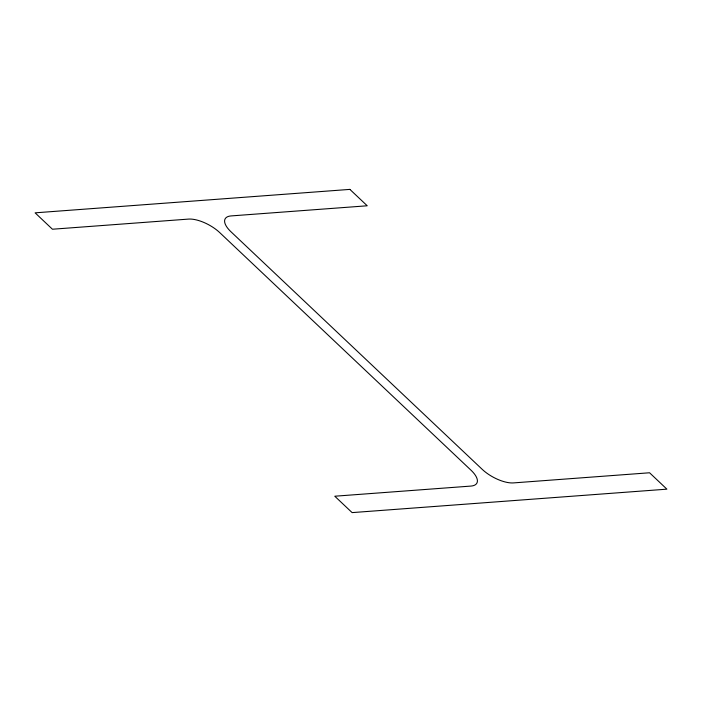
<?xml version="1.0" encoding="UTF-8"?>
<svg xmlns="http://www.w3.org/2000/svg" width="702" height="702" viewBox="0 0 702 702"><rect width="100%" height="100%" fill="white"/><g stroke="black" fill="none" stroke-linecap="round" stroke-linejoin="round"><path stroke-width="1.05" d="M349.886 189.391L35.1 212.838L52.439 229.229L188.522 219.094A24.526 10.135 28.6 0 1 219.735 232.608L471.024 470.226A24.526 10.135 28.6 0 1 470.858 486.082L334.775 496.217L352.114 512.609L666.9 489.162L649.561 472.771L513.478 482.906A24.526 10.135 28.6 0 1 482.265 469.392L230.976 231.774A24.526 10.135 28.6 0 1 231.142 215.918L367.225 205.783L349.886 189.391"/></g></svg>
